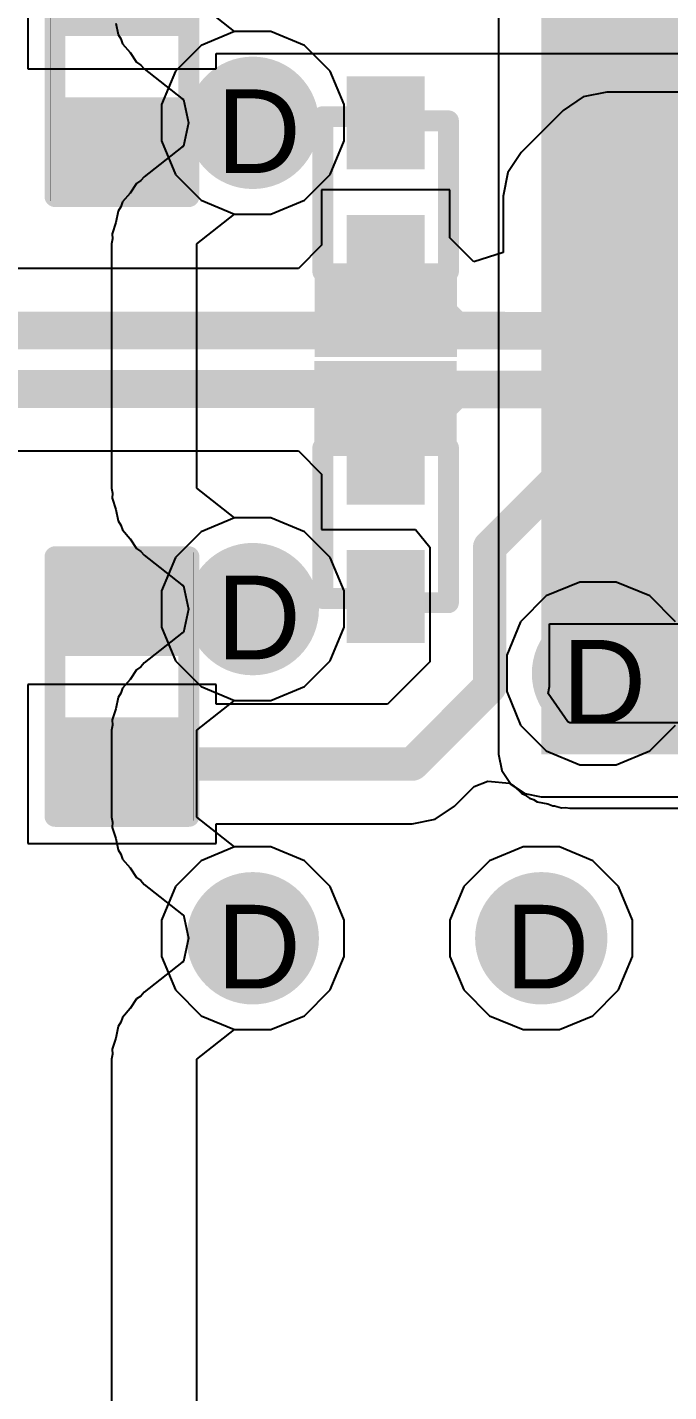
# Model space of a CAD drawing. Header units: inches. Extents: x 0 to 5032, y 0 to 5323.
# Drawn here: x 189.22 to 193.11, y 48.56 to 56.83 of the extents above; entities that cross this region are included whole.
import ezdxf

# ---------------------------------------------------------------- set-up
doc = ezdxf.new("R2010")
doc.units = ezdxf.units.IN
for name, color, linetype in [('Bottom Layer', 5, 'Continuous'), ('Bottom Solder', 6, 'Continuous'), ('Drill Drawing', 1, 'Continuous'), ('Layer 1', 16, 'Continuous'), ('Layer 2', 76, 'Continuous'), ('Top Layer', 1, 'Continuous'), ('Top Overlay', 2, 'Continuous'), ('Top Paste', 8, 'Continuous'), ('Top Solder', 216, 'Continuous'), ('Via Holes', 16, 'Continuous')]:
    doc.layers.add(name, color=color, linetype=linetype)
doc.styles.add('Arial', font='', dxfattribs={"height": 0.2})
doc.styles.get('Arial').set_extended_font_data('Arial')

# ---------------------------------------------------------------- blocks, each defined once
blk = doc.blocks.new('R___0402_413')
at = {"layer": 'Top Layer'}
for points in [[(-0.6985, -0.3175), (-0.6985, 0.3175), (-0.2413, 0.3175), (-0.2413, -0.3175)], [(0.2413, -0.3175), (0.2413, 0.3175), (0.6985, 0.3175), (0.6985, -0.3175)]]:
    blk.add_hatch(color=1, dxfattribs=at).paths.add_polyline_path(points)
at = {"layer": 'Top Paste'}
for points in [[(-0.6985, -0.3175), (-0.6985, 0.3175), (-0.2413, 0.3175), (-0.2413, -0.3175)], [(0.2413, -0.3175), (0.2413, 0.3175), (0.6985, 0.3175), (0.6985, -0.3175)]]:
    blk.add_hatch(color=8, dxfattribs=at).paths.add_polyline_path(points)
at = {"layer": 'Top Solder'}
for points in [[(-0.7535, -0.3725), (-0.7535, 0.3725), (-0.1863, 0.3725), (-0.1863, -0.3725)], [(0.1863, -0.3725), (0.1863, 0.3725), (0.7535, 0.3725), (0.7535, -0.3725)]]:
    blk.add_hatch(color=216, dxfattribs=at).paths.add_polyline_path(points)
at = {"layer": 'Top Overlay'}
for points in [[(0.7874, 0.4064, 0.127, 0.127, 0), (-0.7874, 0.4064, 0.127, 0.127, 0)], [(-0.7874, -0.4064, 0.127, 0.127, 0), (-0.7874, 0.4064, 0.127, 0.127, 0)], [(0.7874, -0.4064, 0.127, 0.127, 0), (0.7874, 0.4064, 0.127, 0.127, 0)], [(0.7874, -0.4064, 0.127, 0.127, 0), (-0.7874, -0.4064, 0.127, 0.127, 0)], [(0.8128, -0.4318, 0.00323, 0.00323, 0), (-0.8128, -0.4318, 0.00323, 0.00323, 0)]]:
    blk.add_lwpolyline(points, format="xyseb", dxfattribs=at)
for points in [[(-0.8191, 0.4064, 0.0635, 0.0635, 1), (-0.7556, 0.4064, 0.0635, 0.0635, 1)], [(-0.8191, 0.4064, 0.0635, 0.0635, 1), (-0.7556, 0.4064, 0.0635, 0.0635, 1)], [(0.7556, 0.4064, 0.0635, 0.0635, 1), (0.8191, 0.4064, 0.0635, 0.0635, 1)], [(0.7556, 0.4064, 0.0635, 0.0635, 1), (0.8191, 0.4064, 0.0635, 0.0635, 1)], [(-0.8191, -0.4064, 0.0635, 0.0635, 1), (-0.7556, -0.4064, 0.0635, 0.0635, 1)], [(-0.8191, -0.4064, 0.0635, 0.0635, 1), (-0.7556, -0.4064, 0.0635, 0.0635, 1)], [(0.7556, -0.4064, 0.0635, 0.0635, 1), (0.8191, -0.4064, 0.0635, 0.0635, 1)], [(0.7556, -0.4064, 0.0635, 0.0635, 1), (0.8191, -0.4064, 0.0635, 0.0635, 1)], [(-0.8136, -0.4318, 0.00161, 0.00161, 1), (-0.812, -0.4318, 0.00161, 0.00161, 1)], [(0.812, -0.4318, 0.00161, 0.00161, 1), (0.8136, -0.4318, 0.00161, 0.00161, 1)]]:
    blk.add_lwpolyline(points, format="xyseb", close=True, dxfattribs=at)
blk = doc.blocks.new('R___0402_414')
at = {"layer": 'Top Layer'}
for points in [[(-0.6985, -0.3175), (-0.6985, 0.3175), (-0.2413, 0.3175), (-0.2413, -0.3175)], [(0.2413, -0.3175), (0.2413, 0.3175), (0.6985, 0.3175), (0.6985, -0.3175)]]:
    blk.add_hatch(color=1, dxfattribs=at).paths.add_polyline_path(points)
at = {"layer": 'Top Paste'}
for points in [[(-0.6985, -0.3175), (-0.6985, 0.3175), (-0.2413, 0.3175), (-0.2413, -0.3175)], [(0.2413, -0.3175), (0.2413, 0.3175), (0.6985, 0.3175), (0.6985, -0.3175)]]:
    blk.add_hatch(color=8, dxfattribs=at).paths.add_polyline_path(points)
at = {"layer": 'Top Solder'}
for points in [[(-0.7535, -0.3725), (-0.7535, 0.3725), (-0.1863, 0.3725), (-0.1863, -0.3725)], [(0.1863, -0.3725), (0.1863, 0.3725), (0.7535, 0.3725), (0.7535, -0.3725)]]:
    blk.add_hatch(color=216, dxfattribs=at).paths.add_polyline_path(points)
at = {"layer": 'Top Overlay'}
for points in [[(-0.7874, 0.4064, 0.127, 0.127, 0), (0.7874, 0.4064, 0.127, 0.127, 0)], [(-0.7874, 0.4064, 0.127, 0.127, 0), (-0.7874, -0.4064, 0.127, 0.127, 0)], [(0.7874, 0.4064, 0.127, 0.127, 0), (0.7874, -0.4064, 0.127, 0.127, 0)], [(-0.7874, -0.4064, 0.127, 0.127, 0), (0.7874, -0.4064, 0.127, 0.127, 0)], [(-0.8128, -0.4318, 0.00323, 0.00323, 0), (0.8128, -0.4318, 0.00323, 0.00323, 0)]]:
    blk.add_lwpolyline(points, format="xyseb", dxfattribs=at)
for points in [[(-0.8191, 0.4064, 0.0635, 0.0635, 1), (-0.7556, 0.4064, 0.0635, 0.0635, 1)], [(-0.8191, 0.4064, 0.0635, 0.0635, 1), (-0.7556, 0.4064, 0.0635, 0.0635, 1)], [(0.7556, 0.4064, 0.0635, 0.0635, 1), (0.8191, 0.4064, 0.0635, 0.0635, 1)], [(0.7556, 0.4064, 0.0635, 0.0635, 1), (0.8191, 0.4064, 0.0635, 0.0635, 1)], [(-0.8191, -0.4064, 0.0635, 0.0635, 1), (-0.7556, -0.4064, 0.0635, 0.0635, 1)], [(-0.8191, -0.4064, 0.0635, 0.0635, 1), (-0.7556, -0.4064, 0.0635, 0.0635, 1)], [(0.7556, -0.4064, 0.0635, 0.0635, 1), (0.8191, -0.4064, 0.0635, 0.0635, 1)], [(0.7556, -0.4064, 0.0635, 0.0635, 1), (0.8191, -0.4064, 0.0635, 0.0635, 1)], [(-0.8136, -0.4318, 0.00161, 0.00161, 1), (-0.812, -0.4318, 0.00161, 0.00161, 1)], [(0.812, -0.4318, 0.00161, 0.00161, 1), (0.8136, -0.4318, 0.00161, 0.00161, 1)]]:
    blk.add_lwpolyline(points, format="xyseb", close=True, dxfattribs=at)
blk = doc.blocks.new('SOD_923__454')
at = {"layer": 'Top Layer'}
for points in [[(-0.24, -0.135), (-0.6, -0.135), (-0.6, 0.135), (-0.24, 0.135)], [(0.6, -0.135), (0.24, -0.135), (0.24, 0.135), (0.6, 0.135)]]:
    blk.add_hatch(color=1, dxfattribs=at).paths.add_polyline_path(points)
at = {"layer": 'Top Overlay'}
for points in [[(-1.0013, -0.4321), (-0.6348, -0.4321), (-0.6348, 0.4315), (-1.0013, 0.4315)], [(-1.0009, 0.1776), (-0.4314, 0.1776), (-0.4314, 0.4314), (-1.0009, 0.4314)], [(-1.0009, -0.4322), (-0.4314, -0.4322), (-0.4314, -0.178), (-1.0009, -0.178)]]:
    blk.add_hatch(color=2, dxfattribs=at).paths.add_polyline_path(points)
at = {"layer": 'Top Paste'}
for points in [[(-0.24, -0.135), (-0.6, -0.135), (-0.6, 0.135), (-0.24, 0.135)], [(0.6, -0.135), (0.24, -0.135), (0.24, 0.135), (0.6, 0.135)]]:
    blk.add_hatch(color=8, dxfattribs=at).paths.add_polyline_path(points)
at = {"layer": 'Top Solder'}
for points in [[(-0.1384, -0.2366), (-0.7016, -0.2366), (-0.7016, 0.2366), (-0.1384, 0.2366)], [(0.7016, -0.2366), (0.1384, -0.2366), (0.1384, 0.2366), (0.7016, 0.2366)]]:
    blk.add_hatch(color=216, dxfattribs=at).paths.add_polyline_path(points)
at = {"layer": 'Top Overlay'}
for points in [[(-0.4826, 0.381, 0.127, 0.127, 0), (0.4572, 0.381, 0.127, 0.127, 0)], [(0.4572, 0.381, 0.127, 0.127, 0), (0.4572, 0.2286, 0.127, 0.127, 0)], [(0.4318, -0.2286, 0.127, 0.127, 0), (0.4318, -0.381, 0.127, 0.127, 0)], [(-0.4826, -0.381, 0.127, 0.127, 0), (0.4318, -0.381, 0.127, 0.127, 0)]]:
    blk.add_lwpolyline(points, format="xyseb", dxfattribs=at)
for points in [[(-0.5143, 0.381, 0.0635, 0.0635, 1), (-0.4508, 0.381, 0.0635, 0.0635, 1)], [(0.4254, 0.381, 0.0635, 0.0635, 1), (0.4889, 0.381, 0.0635, 0.0635, 1)], [(0.4254, 0.381, 0.0635, 0.0635, 1), (0.4889, 0.381, 0.0635, 0.0635, 1)], [(0.4254, 0.2286, 0.0635, 0.0635, 1), (0.4889, 0.2286, 0.0635, 0.0635, 1)], [(0.4001, -0.2286, 0.0635, 0.0635, 1), (0.4636, -0.2286, 0.0635, 0.0635, 1)], [(-0.5143, -0.381, 0.0635, 0.0635, 1), (-0.4508, -0.381, 0.0635, 0.0635, 1)], [(0.4001, -0.381, 0.0635, 0.0635, 1), (0.4636, -0.381, 0.0635, 0.0635, 1)], [(0.4001, -0.381, 0.0635, 0.0635, 1), (0.4636, -0.381, 0.0635, 0.0635, 1)]]:
    blk.add_lwpolyline(points, format="xyseb", close=True, dxfattribs=at)
blk = doc.blocks.new('SOD_923__455')
at = {"layer": 'Top Layer'}
for points in [[(-0.24, -0.135), (-0.6, -0.135), (-0.6, 0.135), (-0.24, 0.135)], [(0.6, -0.135), (0.24, -0.135), (0.24, 0.135), (0.6, 0.135)]]:
    blk.add_hatch(color=1, dxfattribs=at).paths.add_polyline_path(points)
at = {"layer": 'Top Overlay'}
for points in [[(-1.0088, -0.4319), (-0.6351, -0.4319), (-0.6351, 0.4317), (-1.0088, 0.4317)], [(-1.0088, 0.1777), (-0.4318, 0.1777), (-0.4318, 0.4317), (-1.0088, 0.4317)], [(-1.0088, -0.4319), (-0.4318, -0.4319), (-0.4318, -0.1779), (-1.0088, -0.1779)]]:
    blk.add_hatch(color=2, dxfattribs=at).paths.add_polyline_path(points)
at = {"layer": 'Top Paste'}
for points in [[(-0.24, -0.135), (-0.6, -0.135), (-0.6, 0.135), (-0.24, 0.135)], [(0.6, -0.135), (0.24, -0.135), (0.24, 0.135), (0.6, 0.135)]]:
    blk.add_hatch(color=8, dxfattribs=at).paths.add_polyline_path(points)
at = {"layer": 'Top Solder'}
for points in [[(-0.1384, -0.2366), (-0.7016, -0.2366), (-0.7016, 0.2366), (-0.1384, 0.2366)], [(0.7016, -0.2366), (0.1384, -0.2366), (0.1384, 0.2366), (0.7016, 0.2366)]]:
    blk.add_hatch(color=216, dxfattribs=at).paths.add_polyline_path(points)
at = {"layer": 'Top Overlay'}
for points in [[(0.4572, 0.381, 0.127, 0.127, 0), (-0.4826, 0.381, 0.127, 0.127, 0)], [(0.4572, 0.2286, 0.127, 0.127, 0), (0.4572, 0.381, 0.127, 0.127, 0)], [(0.4318, -0.381, 0.127, 0.127, 0), (0.4318, -0.2286, 0.127, 0.127, 0)], [(0.4318, -0.381, 0.127, 0.127, 0), (-0.4826, -0.381, 0.127, 0.127, 0)]]:
    blk.add_lwpolyline(points, format="xyseb", dxfattribs=at)
for points in [[(-0.5143, 0.381, 0.0635, 0.0635, 1), (-0.4508, 0.381, 0.0635, 0.0635, 1)], [(0.4254, 0.381, 0.0635, 0.0635, 1), (0.4889, 0.381, 0.0635, 0.0635, 1)], [(0.4254, 0.381, 0.0635, 0.0635, 1), (0.4889, 0.381, 0.0635, 0.0635, 1)], [(0.4254, 0.2286, 0.0635, 0.0635, 1), (0.4889, 0.2286, 0.0635, 0.0635, 1)], [(0.4001, -0.2286, 0.0635, 0.0635, 1), (0.4636, -0.2286, 0.0635, 0.0635, 1)], [(-0.5143, -0.381, 0.0635, 0.0635, 1), (-0.4508, -0.381, 0.0635, 0.0635, 1)], [(0.4001, -0.381, 0.0635, 0.0635, 1), (0.4636, -0.381, 0.0635, 0.0635, 1)], [(0.4001, -0.381, 0.0635, 0.0635, 1), (0.4636, -0.381, 0.0635, 0.0635, 1)]]:
    blk.add_lwpolyline(points, format="xyseb", close=True, dxfattribs=at)

msp = doc.modelspace()

# ---------------------------------------------------------------- hatches: boundary and pattern name
at = {"layer": 'Bottom Layer'}
for points in [[(193.6285, 52.4254), (193.6285, 58.2054), (192.3361, 58.2054), (192.3361, 52.4254)], [(196.9811, 54.429), (196.9811, 56.23), (192.3361, 56.23), (192.3361, 54.429)]]:
    msp.add_hatch(color=5, dxfattribs=at).paths.add_polyline_path(points)
h = msp.add_hatch(color=5, dxfattribs=at)
edge = h.paths.add_edge_path()
edge.add_arc((190.5853, 56.2554), 0.3, 0, 360)
h = msp.add_hatch(color=5, dxfattribs=at)
edge = h.paths.add_edge_path()
edge.add_arc((190.5853, 53.3054), 0.3, 0, 360)
h = msp.add_hatch(color=5, dxfattribs=at)
edge = h.paths.add_edge_path()
edge.add_arc((192.6806, 52.9154), 0.3, 0, 360)
h = msp.add_hatch(color=5, dxfattribs=at)
edge = h.paths.add_edge_path()
edge.add_arc((190.5853, 51.3086), 0.3, 0, 360)
h = msp.add_hatch(color=5, dxfattribs=at)
edge = h.paths.add_edge_path()
edge.add_arc((192.3361, 51.3086), 0.3, 0, 360)
at = {"layer": 'Bottom Solder'}
h = msp.add_hatch(color=6, dxfattribs=at)
edge = h.paths.add_edge_path()
edge.add_arc((190.5853, 56.2554), 0.4016, 0, 360)
h = msp.add_hatch(color=6, dxfattribs=at)
edge = h.paths.add_edge_path()
edge.add_arc((190.5853, 53.3054), 0.4016, 0, 360)
h = msp.add_hatch(color=6, dxfattribs=at)
edge = h.paths.add_edge_path()
edge.add_arc((192.6806, 52.9154), 0.4016, 0, 360)
h = msp.add_hatch(color=6, dxfattribs=at)
edge = h.paths.add_edge_path()
edge.add_arc((190.5853, 51.3086), 0.4016, 0, 360)
h = msp.add_hatch(color=6, dxfattribs=at)
edge = h.paths.add_edge_path()
edge.add_arc((192.3361, 51.3086), 0.4016, 0, 360)
at = {"layer": 'Layer 1'}
h = msp.add_hatch(color=16, dxfattribs=at)
edge = h.paths.add_edge_path()
edge.add_arc((190.5853, 56.2554), 0.3, 0, 360)
h = msp.add_hatch(color=16, dxfattribs=at)
edge = h.paths.add_edge_path()
edge.add_arc((190.5853, 53.3054), 0.3, 0, 360)
h = msp.add_hatch(color=16, dxfattribs=at)
edge = h.paths.add_edge_path()
edge.add_arc((192.6806, 52.9154), 0.3, 0, 360)
h = msp.add_hatch(color=16, dxfattribs=at)
edge = h.paths.add_edge_path()
edge.add_arc((190.5853, 51.3086), 0.3, 0, 360)
h = msp.add_hatch(color=16, dxfattribs=at)
edge = h.paths.add_edge_path()
edge.add_arc((192.3361, 51.3086), 0.3, 0, 360)
at = {"layer": 'Layer 2'}
h = msp.add_hatch(color=76, dxfattribs=at)
edge = h.paths.add_edge_path()
edge.add_arc((190.5853, 56.2554), 0.3, 0, 360)
h = msp.add_hatch(color=76, dxfattribs=at)
edge = h.paths.add_edge_path()
edge.add_arc((190.5853, 53.3054), 0.3, 0, 360)
h = msp.add_hatch(color=76, dxfattribs=at)
edge = h.paths.add_edge_path()
edge.add_arc((192.6806, 52.9154), 0.3, 0, 360)
h = msp.add_hatch(color=76, dxfattribs=at)
edge = h.paths.add_edge_path()
edge.add_arc((190.5853, 51.3086), 0.3, 0, 360)
h = msp.add_hatch(color=76, dxfattribs=at)
edge = h.paths.add_edge_path()
edge.add_arc((192.3361, 51.3086), 0.3, 0, 360)
at = {"layer": 'Top Layer'}
h = msp.add_hatch(color=1, dxfattribs=at)
edge = h.paths.add_edge_path()
edge.add_arc((190.5853, 56.2554), 0.3, 0, 360)
h = msp.add_hatch(color=1, dxfattribs=at)
edge = h.paths.add_edge_path()
edge.add_arc((190.5853, 53.3054), 0.3, 0, 360)
h = msp.add_hatch(color=1, dxfattribs=at)
edge = h.paths.add_edge_path()
edge.add_arc((192.6806, 52.9154), 0.3, 0, 360)
msp.add_hatch(color=1, dxfattribs=at).paths.add_polyline_path([(194.6585, 52.6154), (194.6585, 53.2154), (192.3836, 53.2154), (192.3836, 52.6154)])
h = msp.add_hatch(color=1, dxfattribs=at)
edge = h.paths.add_edge_path()
edge.add_arc((190.5853, 51.3086), 0.3, 0, 360)
h = msp.add_hatch(color=1, dxfattribs=at)
edge = h.paths.add_edge_path()
edge.add_arc((192.3361, 51.3086), 0.3, 0, 360)
at = {"layer": 'Top Solder'}
h = msp.add_hatch(color=216, dxfattribs=at)
edge = h.paths.add_edge_path()
edge.add_arc((190.5853, 56.2554), 0.4016, 0, 360)
h = msp.add_hatch(color=216, dxfattribs=at)
edge = h.paths.add_edge_path()
edge.add_arc((190.5853, 53.3054), 0.4016, 0, 360)
h = msp.add_hatch(color=216, dxfattribs=at)
edge = h.paths.add_edge_path()
edge.add_arc((192.6806, 52.9154), 0.4016, 0, 360)
h = msp.add_hatch(color=216, dxfattribs=at)
edge = h.paths.add_edge_path()
edge.add_arc((190.5853, 51.3086), 0.4016, 0, 360)
h = msp.add_hatch(color=216, dxfattribs=at)
edge = h.paths.add_edge_path()
edge.add_arc((192.3361, 51.3086), 0.4016, 0, 360)
at = {"layer": 'Via Holes'}
h = msp.add_hatch(color=7, dxfattribs=at)
edge = h.paths.add_edge_path()
edge.add_arc((190.5853, 56.2554), 0.15, 0, 360)
h = msp.add_hatch(color=7, dxfattribs=at)
edge = h.paths.add_edge_path()
edge.add_arc((190.5853, 53.3054), 0.15, 0, 360)
h = msp.add_hatch(color=7, dxfattribs=at)
edge = h.paths.add_edge_path()
edge.add_arc((192.6806, 52.9154), 0.15, 0, 360)
h = msp.add_hatch(color=7, dxfattribs=at)
edge = h.paths.add_edge_path()
edge.add_arc((190.5853, 51.3086), 0.15, 0, 360)
h = msp.add_hatch(color=7, dxfattribs=at)
edge = h.paths.add_edge_path()
edge.add_arc((192.3361, 51.3086), 0.15, 0, 360)

# ---------------------------------------------------------------- linework, layer by layer
at = {"layer": 'Bottom Layer'}
for p, q in [((192.0771, 58.2054), (192.0771, 56.23)), ((192.0771, 56.23), (192.0771, 54.429)), ((192.0771, 54.429), (192.0771, 52.4254)), ((192.0771, 52.4254), (192.0969, 52.3263)), ((192.0969, 52.3263), (192.153, 52.2423)), ((192.153, 52.2423), (192.237, 52.1861)), ((192.237, 52.1861), (192.3361, 52.1664)), ((192.3361, 52.1664), (193.6285, 52.1664))]:
    msp.add_line(p, q, dxfattribs=at)
at = {"layer": 'Layer 1'}
for p, q in [((190.4751, 56.8094), (190.246, 56.9894)), ((189.7537, 56.8606), (189.7675, 56.7912)), ((189.7675, 56.7912), (189.7848, 56.7653)), ((190.6955, 56.8094), (190.4751, 56.8094)), ((190.8991, 56.7251), (190.6955, 56.8094)), ((189.7848, 56.7653), (189.7945, 56.7356)), ((189.7945, 56.7356), (189.8405, 56.682)), ((191.055, 56.5692), (190.8991, 56.7251)), ((189.8405, 56.682), (189.8798, 56.6232)), ((189.8798, 56.6232), (189.9057, 56.6059)), ((189.9057, 56.6059), (189.926, 56.5822)), ((189.926, 56.5822), (190.1551, 56.4021)), ((191.1393, 56.3656), (191.055, 56.5692)), ((190.1551, 56.4021), (190.1652, 56.397)), ((190.1652, 56.397), (190.1944, 56.2554)), ((191.1393, 56.1452), (191.1393, 56.3656)), ((190.1944, 56.2554), (190.1652, 56.1138)), ((191.055, 55.9416), (191.1393, 56.1452)), ((190.1551, 56.1087), (189.926, 55.9286)), ((190.1652, 56.1138), (190.1551, 56.1087)), ((189.8798, 55.8876), (189.8405, 55.8288)), ((189.9057, 55.9049), (189.8798, 55.8876)), ((189.926, 55.9286), (189.9057, 55.9049)), ((190.8991, 55.7857), (191.055, 55.9416)), ((189.8405, 55.8288), (189.7945, 55.7752)), ((189.7675, 55.7196), (189.7537, 55.6502)), ((189.7848, 55.7455), (189.7675, 55.7196)), ((189.7945, 55.7752), (189.7848, 55.7455)), ((190.6955, 55.7014), (190.8991, 55.7857)), ((189.7537, 55.6502), (189.7317, 55.583)), ((190.246, 55.5214), (190.4751, 55.7014)), ((190.4751, 55.7014), (190.6955, 55.7014)), ((189.7341, 55.552), (189.728, 55.5214)), ((189.7317, 55.583), (189.7341, 55.552)), ((189.728, 55.5214), (189.728, 54.0394)), ((190.246, 54.0394), (190.246, 55.5214)), ((189.728, 54.0394), (189.7341, 54.0088)), ((189.7341, 54.0088), (189.7317, 53.9777)), ((189.7317, 53.9777), (189.7537, 53.9106)), ((190.4751, 53.8594), (190.246, 54.0394)), ((189.7537, 53.9106), (189.7675, 53.8412)), ((189.7675, 53.8412), (189.7848, 53.8153)), ((189.7848, 53.8153), (189.7945, 53.7856)), ((190.6955, 53.8594), (190.4751, 53.8594)), ((190.8991, 53.7751), (190.6955, 53.8594)), ((189.7945, 53.7856), (189.8405, 53.732)), ((189.8405, 53.732), (189.8798, 53.6732)), ((191.055, 53.6192), (190.8991, 53.7751)), ((189.8798, 53.6732), (189.9057, 53.6559)), ((189.9057, 53.6559), (189.926, 53.6322)), ((189.926, 53.6322), (190.1551, 53.4521)), ((191.1393, 53.4156), (191.055, 53.6192)), ((190.1551, 53.4521), (190.1652, 53.447)), ((190.1652, 53.447), (190.1944, 53.3054)), ((191.1393, 53.1952), (191.1393, 53.4156)), ((192.5704, 53.4694), (192.3668, 53.3851)), ((192.7908, 53.4694), (192.5704, 53.4694)), ((192.9945, 53.3851), (192.7908, 53.4694)), ((190.1944, 53.3054), (190.1652, 53.1638)), ((192.3668, 53.3851), (192.211, 53.2292)), ((193.1503, 53.2292), (192.9945, 53.3851)), ((192.211, 53.2292), (192.1266, 53.0256)), ((190.1551, 53.1587), (189.926, 52.9786)), ((190.1652, 53.1638), (190.1551, 53.1587)), ((191.055, 52.9916), (191.1393, 53.1952)), ((189.926, 52.9786), (189.9057, 52.9549)), ((190.8991, 52.8357), (191.055, 52.9916)), ((192.1266, 53.0256), (192.1266, 52.8052)), ((189.8798, 52.9376), (189.8405, 52.8788)), ((189.9057, 52.9549), (189.8798, 52.9376)), ((189.7945, 52.8252), (189.7848, 52.7955)), ((189.8405, 52.8788), (189.7945, 52.8252)), ((190.6955, 52.7514), (190.8991, 52.8357)), ((189.7675, 52.7696), (189.7537, 52.7002)), ((189.7848, 52.7955), (189.7675, 52.7696)), ((190.246, 52.5714), (190.4751, 52.7514)), ((190.4751, 52.7514), (190.6955, 52.7514)), ((192.1266, 52.8052), (192.211, 52.6016)), ((189.7537, 52.7002), (189.7317, 52.633)), ((189.7341, 52.602), (189.728, 52.5714)), ((189.728, 52.5714), (189.728, 52.0426)), ((189.7317, 52.633), (189.7341, 52.602)), ((190.246, 52.0426), (190.246, 52.5714)), ((192.211, 52.6016), (192.3668, 52.4457)), ((192.9945, 52.4457), (193.1503, 52.6016)), ((192.3668, 52.4457), (192.5704, 52.3614)), ((192.7908, 52.3614), (192.9945, 52.4457)), ((192.5704, 52.3614), (192.7908, 52.3614)), ((189.728, 52.0426), (189.7341, 52.012)), ((189.7341, 52.012), (189.7317, 51.9809)), ((189.7317, 51.9809), (189.7537, 51.9138)), ((190.4751, 51.8626), (190.246, 52.0426)), ((189.7537, 51.9138), (189.7675, 51.8444)), ((189.7675, 51.8444), (189.7848, 51.8185)), ((189.7848, 51.8185), (189.7945, 51.7888)), ((190.6955, 51.8626), (190.4751, 51.8626)), ((190.8991, 51.7783), (190.6955, 51.8626)), ((192.2259, 51.8626), (192.0223, 51.7783)), ((192.4463, 51.8626), (192.2259, 51.8626)), ((192.6499, 51.7783), (192.4463, 51.8626)), ((189.7945, 51.7888), (189.8405, 51.7352)), ((189.8405, 51.7352), (189.8798, 51.6764)), ((191.055, 51.6224), (190.8991, 51.7783)), ((192.0223, 51.7783), (191.8665, 51.6224)), ((192.8058, 51.6224), (192.6499, 51.7783)), ((189.8798, 51.6764), (189.9057, 51.6591)), ((189.9057, 51.6591), (189.926, 51.6354)), ((189.926, 51.6354), (190.1551, 51.4553)), ((191.1393, 51.4188), (191.055, 51.6224)), ((191.8665, 51.6224), (191.7821, 51.4188)), ((192.8901, 51.4188), (192.8058, 51.6224)), ((190.1551, 51.4553), (190.1652, 51.4502)), ((190.1652, 51.4502), (190.1944, 51.3086)), ((191.1393, 51.1984), (191.1393, 51.4188)), ((191.7821, 51.4188), (191.7821, 51.1984)), ((192.8901, 51.1984), (192.8901, 51.4188)), ((190.1944, 51.3086), (190.1652, 51.167)), ((190.1551, 51.1619), (189.926, 50.9818)), ((190.1652, 51.167), (190.1551, 51.1619)), ((191.055, 50.9948), (191.1393, 51.1984)), ((191.7821, 51.1984), (191.8665, 50.9948)), ((192.8058, 50.9948), (192.8901, 51.1984)), ((190.8991, 50.8389), (191.055, 50.9948)), ((191.8665, 50.9948), (192.0223, 50.8389)), ((192.6499, 50.8389), (192.8058, 50.9948)), ((189.8798, 50.9408), (189.8405, 50.882)), ((189.9057, 50.9581), (189.8798, 50.9408)), ((189.926, 50.9818), (189.9057, 50.9581)), ((189.7945, 50.8284), (189.7848, 50.7987)), ((189.8405, 50.882), (189.7945, 50.8284)), ((190.6955, 50.7546), (190.8991, 50.8389)), ((192.0223, 50.8389), (192.2259, 50.7546)), ((192.4463, 50.7546), (192.6499, 50.8389)), ((189.7675, 50.7728), (189.7537, 50.7034)), ((189.7848, 50.7987), (189.7675, 50.7728)), ((190.246, 50.5746), (190.4751, 50.7546)), ((190.4751, 50.7546), (190.6955, 50.7546)), ((192.2259, 50.7546), (192.4463, 50.7546)), ((189.7537, 50.7034), (189.7317, 50.6362)), ((189.7341, 50.6052), (189.728, 50.5746)), ((189.728, 50.5746), (189.728, 12.2274)), ((189.7317, 50.6362), (189.7341, 50.6052)), ((190.246, 11.7094), (190.246, 50.5746))]:
    msp.add_line(p, q, dxfattribs=at)
at = {"layer": 'Layer 2'}
for p, q in [((190.4751, 56.8094), (190.2715, 56.7251)), ((190.6955, 56.8094), (190.4751, 56.8094)), ((190.8991, 56.7251), (190.6955, 56.8094)), ((190.2715, 56.7251), (190.1156, 56.5692)), ((191.055, 56.5692), (190.8991, 56.7251)), ((190.1156, 56.5692), (190.0313, 56.3656)), ((191.1393, 56.3656), (191.055, 56.5692)), ((190.0313, 56.3656), (190.0313, 56.1452)), ((191.1393, 56.1452), (191.1393, 56.3656)), ((190.0313, 56.1452), (190.1156, 55.9416)), ((191.055, 55.9416), (191.1393, 56.1452)), ((190.1156, 55.9416), (190.2715, 55.7857)), ((190.8991, 55.7857), (191.055, 55.9416)), ((190.2715, 55.7857), (190.4751, 55.7014)), ((190.6955, 55.7014), (190.8991, 55.7857)), ((190.4751, 55.7014), (190.6955, 55.7014)), ((190.4751, 53.8594), (190.2715, 53.7751)), ((190.6955, 53.8594), (190.4751, 53.8594)), ((190.8991, 53.7751), (190.6955, 53.8594)), ((190.2715, 53.7751), (190.1156, 53.6192)), ((191.055, 53.6192), (190.8991, 53.7751)), ((190.1156, 53.6192), (190.0313, 53.4156)), ((191.1393, 53.4156), (191.055, 53.6192)), ((190.0313, 53.4156), (190.0313, 53.1952)), ((191.1393, 53.1952), (191.1393, 53.4156)), ((192.5704, 53.4694), (192.3668, 53.3851)), ((192.7908, 53.4694), (192.5704, 53.4694)), ((192.9945, 53.3851), (192.7908, 53.4694)), ((192.3668, 53.3851), (192.211, 53.2292)), ((193.1503, 53.2292), (192.9945, 53.3851)), ((192.211, 53.2292), (192.1266, 53.0256)), ((190.0313, 53.1952), (190.1156, 52.9916)), ((191.055, 52.9916), (191.1393, 53.1952)), ((190.1156, 52.9916), (190.2715, 52.8357)), ((190.8991, 52.8357), (191.055, 52.9916)), ((192.1266, 53.0256), (192.1266, 52.8052)), ((190.2715, 52.8357), (190.4751, 52.7514)), ((190.6955, 52.7514), (190.8991, 52.8357)), ((190.4751, 52.7514), (190.6955, 52.7514)), ((192.1266, 52.8052), (192.211, 52.6016)), ((192.211, 52.6016), (192.3668, 52.4457)), ((192.9945, 52.4457), (193.1503, 52.6016)), ((192.3668, 52.4457), (192.5704, 52.3614)), ((192.7908, 52.3614), (192.9945, 52.4457)), ((192.5704, 52.3614), (192.7908, 52.3614)), ((190.4751, 51.8626), (190.2715, 51.7783)), ((190.6955, 51.8626), (190.4751, 51.8626)), ((190.8991, 51.7783), (190.6955, 51.8626)), ((192.2259, 51.8626), (192.0223, 51.7783)), ((192.4463, 51.8626), (192.2259, 51.8626)), ((192.6499, 51.7783), (192.4463, 51.8626)), ((190.2715, 51.7783), (190.1156, 51.6224)), ((191.055, 51.6224), (190.8991, 51.7783)), ((192.0223, 51.7783), (191.8665, 51.6224)), ((192.8058, 51.6224), (192.6499, 51.7783)), ((190.1156, 51.6224), (190.0313, 51.4188)), ((191.1393, 51.4188), (191.055, 51.6224)), ((191.8665, 51.6224), (191.7821, 51.4188)), ((192.8901, 51.4188), (192.8058, 51.6224)), ((190.0313, 51.4188), (190.0313, 51.1984)), ((191.1393, 51.1984), (191.1393, 51.4188)), ((191.7821, 51.4188), (191.7821, 51.1984)), ((192.8901, 51.1984), (192.8901, 51.4188)), ((190.0313, 51.1984), (190.1156, 50.9948)), ((191.055, 50.9948), (191.1393, 51.1984)), ((191.7821, 51.1984), (191.8665, 50.9948)), ((192.8058, 50.9948), (192.8901, 51.1984)), ((190.1156, 50.9948), (190.2715, 50.8389)), ((190.8991, 50.8389), (191.055, 50.9948)), ((191.8665, 50.9948), (192.0223, 50.8389)), ((192.6499, 50.8389), (192.8058, 50.9948)), ((190.2715, 50.8389), (190.4751, 50.7546)), ((190.6955, 50.7546), (190.8991, 50.8389)), ((192.0223, 50.8389), (192.2259, 50.7546)), ((192.4463, 50.7546), (192.6499, 50.8389)), ((190.4751, 50.7546), (190.6955, 50.7546)), ((192.2259, 50.7546), (192.4463, 50.7546))]:
    msp.add_line(p, q, dxfattribs=at)
at = {"layer": 'Top Layer'}
for p, q in [((189.22, 57.548), (189.22, 56.5828)), ((190.363, 56.5828), (190.363, 56.6769)), ((190.363, 56.6769), (193.2045, 56.6769)), ((189.22, 56.5828), (190.363, 56.5828)), ((192.5912, 56.4123), (192.4693, 56.3309)), ((192.7349, 56.4409), (192.5912, 56.4123)), ((193.2045, 56.4409), (192.7349, 56.4409)), ((192.4693, 56.3309), (192.2141, 56.0756)), ((192.2141, 56.0756), (192.1327, 55.9538)), ((192.1327, 55.9538), (192.1041, 55.8101)), ((191.7807, 55.8494), (191.0027, 55.8494)), ((191.0027, 55.8494), (191.0027, 55.5125)), ((191.7807, 55.5575), (191.7807, 55.8494)), ((192.1041, 55.8101), (192.1041, 55.4686)), ((191.9263, 55.4119), (191.7807, 55.5575)), ((191.0027, 55.5125), (190.8621, 55.3718)), ((192.1041, 55.4686), (191.9263, 55.4119)), ((190.8621, 55.3718), (186.9878, 55.3718)), ((186.685, 54.2652), (190.8621, 54.2652)), ((190.8621, 54.2652), (191.0027, 54.1245)), ((191.0027, 54.1245), (191.0027, 53.7876)), ((191.0027, 53.7876), (191.5738, 53.7876)), ((191.5738, 53.7876), (191.6609, 53.6815)), ((191.6609, 53.6815), (191.6609, 53.6815)), ((191.6609, 53.6815), (191.6609, 52.9856)), ((192.386, 52.8354), (192.386, 53.2154)), ((192.386, 53.2154), (193.2045, 53.2154)), ((191.6609, 52.9856), (191.4035, 52.7282)), ((190.363, 52.8482), (189.22, 52.8482)), ((189.22, 52.8482), (189.22, 51.883)), ((190.363, 52.7282), (190.363, 52.8482)), ((192.3777, 52.7932), (192.3861, 52.8354)), ((192.3861, 52.8354), (192.386, 52.8354)), ((191.4035, 52.7282), (190.363, 52.7282)), ((192.4969, 52.6223), (192.3777, 52.7932)), ((192.5098, 52.6154), (192.4969, 52.6223)), ((193.2045, 52.6154), (192.5098, 52.6154)), ((191.81, 52.1092), (191.9295, 52.2287)), ((191.9295, 52.2287), (192.012, 52.2614)), ((192.012, 52.2614), (192.1435, 52.2491)), ((192.1435, 52.2491), (192.1716, 52.2304)), ((192.1716, 52.2304), (192.2179, 52.1859)), ((192.2179, 52.1859), (192.2364, 52.1787)), ((192.2364, 52.1787), (192.2518, 52.166)), ((192.2518, 52.166), (192.2647, 52.1591)), ((192.2647, 52.1591), (192.2898, 52.1514)), ((192.2898, 52.1514), (192.3116, 52.1369)), ((191.6924, 52.0306), (191.81, 52.1092)), ((192.3116, 52.1369), (192.3765, 52.124)), ((192.3765, 52.124), (192.4061, 52.1124)), ((192.4061, 52.1124), (192.4169, 52.1126)), ((192.4169, 52.1126), (192.458, 52.1)), ((192.458, 52.1), (192.4841, 52.1026)), ((192.4841, 52.1026), (192.5098, 52.0974)), ((192.5098, 52.0974), (193.2045, 52.0974)), ((190.363, 51.883), (190.363, 52.003)), ((190.363, 52.003), (191.5537, 52.003)), ((191.5537, 52.003), (191.6924, 52.0306)), ((191.5537, 52.003), (191.5537, 52.003)), ((189.22, 51.883), (190.363, 51.883))]:
    msp.add_line(p, q, dxfattribs=at)
for points in [[(192.4796, 55.8101, 0.2286, 0.2286, 0), (192.7349, 56.0654, 0.2286, 0.2286, 0)], [(192.7349, 56.0654, 0.2286, 0.2286, 0), (194.0585, 56.0654, 0.2286, 0.2286, 0)], [(192.4796, 54.9932, 0.2286, 0.2286, 0), (192.4796, 55.8101, 0.2286, 0.2286, 0)], [(191.0176, 54.9963, 0.2286, 0.2286, 0), (191.371, 55.3497, 0.2286, 0.2286, 0)], [(191.371, 55.3947, 0.2286, 0.2286, 0), (191.3917, 55.4154, 0.2286, 0.2286, 0)], [(191.371, 55.3497, 0.2286, 0.2286, 0), (191.371, 55.3947, 0.2286, 0.2286, 0)], [(191.3917, 55.3704, 0.2286, 0.2286, 0), (191.4124, 55.3497, 0.2286, 0.2286, 0)], [(191.4124, 55.3497, 0.2286, 0.2286, 0), (191.4574, 55.3497, 0.2286, 0.2286, 0)], [(191.4574, 55.3497, 0.2286, 0.2286, 0), (191.8108, 54.9963, 0.2286, 0.2286, 0)], [(186.8323, 54.9963, 0.2286, 0.2286, 0), (191.0176, 54.9963, 0.2286, 0.2286, 0)], [(191.8108, 54.9963, 0.2286, 0.2286, 0), (192.0971, 54.9963, 0.2286, 0.2286, 0)], [(192.0971, 54.9963, 0.2286, 0.2286, 0), (192.1002, 54.9932, 0.2286, 0.2286, 0)], [(192.1002, 54.9932, 0.2286, 0.2286, 0), (192.4796, 54.9932, 0.2286, 0.2286, 0)], [(192.4796, 54.9932, 0.2286, 0.2286, 0), (193.2514, 54.9932, 0.2286, 0.2286, 0)], [(186.685, 54.6407, 0.2286, 0.2286, 0), (191.0176, 54.6407, 0.2286, 0.2286, 0)], [(191.0176, 54.6407, 0.2286, 0.2286, 0), (191.371, 54.2873, 0.2286, 0.2286, 0)], [(191.4574, 54.2873, 0.2286, 0.2286, 0), (191.8077, 54.6376, 0.2286, 0.2286, 0)], [(191.8077, 54.6376, 0.2286, 0.2286, 0), (193.2514, 54.6376, 0.2286, 0.2286, 0)], [(191.371, 54.2423, 0.2286, 0.2286, 0), (191.371, 54.2873, 0.2286, 0.2286, 0)], [(191.3917, 54.2666, 0.2286, 0.2286, 0), (191.4124, 54.2873, 0.2286, 0.2286, 0)], [(191.4124, 54.2873, 0.2286, 0.2286, 0), (191.4574, 54.2873, 0.2286, 0.2286, 0)], [(191.371, 54.2423, 0.2286, 0.2286, 0), (191.3917, 54.2216, 0.2286, 0.2286, 0)], [(192.0235, 53.6815, 0.2032, 0.2032, 0), (192.4074, 54.0654, 0.2032, 0.2032, 0)], [(192.4074, 54.0654, 0.2032, 0.2032, 0), (194.0585, 54.0654, 0.2032, 0.2032, 0)], [(192.0235, 52.8354, 0.2032, 0.2032, 0), (192.0235, 53.6815, 0.2032, 0.2032, 0)], [(191.5537, 52.3656, 0.2032, 0.2032, 0), (192.0235, 52.8354, 0.2032, 0.2032, 0)], [(189.7915, 52.3656, 0.2032, 0.2032, 0), (191.5537, 52.3656, 0.2032, 0.2032, 0)]]:
    msp.add_lwpolyline(points, format="xyseb", dxfattribs=at)
for points in [[(192.6777, 56.0654, 0.1143, 0.1143, 1), (192.792, 56.0654, 0.1143, 0.1143, 1)], [(192.6777, 56.0654, 0.1143, 0.1143, 1), (192.792, 56.0654, 0.1143, 0.1143, 1)], [(192.4224, 55.8101, 0.1143, 0.1143, 1), (192.5367, 55.8101, 0.1143, 0.1143, 1)], [(192.4224, 55.8101, 0.1143, 0.1143, 1), (192.5367, 55.8101, 0.1143, 0.1143, 1)], [(191.3139, 55.3947, 0.1143, 0.1143, 1), (191.4282, 55.3947, 0.1143, 0.1143, 1)], [(191.3139, 55.3947, 0.1143, 0.1143, 1), (191.4282, 55.3947, 0.1143, 0.1143, 1)], [(191.3139, 55.3497, 0.1143, 0.1143, 1), (191.4282, 55.3497, 0.1143, 0.1143, 1)], [(191.3139, 55.3497, 0.1143, 0.1143, 1), (191.4282, 55.3497, 0.1143, 0.1143, 1)], [(191.3346, 55.4154, 0.1143, 0.1143, 1), (191.4489, 55.4154, 0.1143, 0.1143, 1)], [(191.3346, 55.3704, 0.1143, 0.1143, 1), (191.4489, 55.3704, 0.1143, 0.1143, 1)], [(191.3553, 55.3497, 0.1143, 0.1143, 1), (191.4696, 55.3497, 0.1143, 0.1143, 1)], [(191.3553, 55.3497, 0.1143, 0.1143, 1), (191.4696, 55.3497, 0.1143, 0.1143, 1)], [(191.4003, 55.3497, 0.1143, 0.1143, 1), (191.5146, 55.3497, 0.1143, 0.1143, 1)], [(191.4003, 55.3497, 0.1143, 0.1143, 1), (191.5146, 55.3497, 0.1143, 0.1143, 1)], [(190.9605, 54.9963, 0.1143, 0.1143, 1), (191.0748, 54.9963, 0.1143, 0.1143, 1)], [(190.9605, 54.9963, 0.1143, 0.1143, 1), (191.0748, 54.9963, 0.1143, 0.1143, 1)], [(191.7537, 54.9963, 0.1143, 0.1143, 1), (191.868, 54.9963, 0.1143, 0.1143, 1)], [(191.7537, 54.9963, 0.1143, 0.1143, 1), (191.868, 54.9963, 0.1143, 0.1143, 1)], [(192.04, 54.9963, 0.1143, 0.1143, 1), (192.1543, 54.9963, 0.1143, 0.1143, 1)], [(192.04, 54.9963, 0.1143, 0.1143, 1), (192.1543, 54.9963, 0.1143, 0.1143, 1)], [(192.0431, 54.9932, 0.1143, 0.1143, 1), (192.1574, 54.9932, 0.1143, 0.1143, 1)], [(192.0431, 54.9932, 0.1143, 0.1143, 1), (192.1574, 54.9932, 0.1143, 0.1143, 1)], [(192.4224, 54.9932, 0.1143, 0.1143, 1), (192.5367, 54.9932, 0.1143, 0.1143, 1)], [(192.4224, 54.9932, 0.1143, 0.1143, 1), (192.5367, 54.9932, 0.1143, 0.1143, 1)], [(192.4224, 54.9932, 0.1143, 0.1143, 1), (192.5367, 54.9932, 0.1143, 0.1143, 1)], [(190.9605, 54.6407, 0.1143, 0.1143, 1), (191.0748, 54.6407, 0.1143, 0.1143, 1)], [(190.9605, 54.6407, 0.1143, 0.1143, 1), (191.0748, 54.6407, 0.1143, 0.1143, 1)], [(191.7506, 54.6376, 0.1143, 0.1143, 1), (191.8649, 54.6376, 0.1143, 0.1143, 1)], [(191.7506, 54.6376, 0.1143, 0.1143, 1), (191.8649, 54.6376, 0.1143, 0.1143, 1)], [(191.3139, 54.2873, 0.1143, 0.1143, 1), (191.4282, 54.2873, 0.1143, 0.1143, 1)], [(191.3139, 54.2873, 0.1143, 0.1143, 1), (191.4282, 54.2873, 0.1143, 0.1143, 1)], [(191.3346, 54.2666, 0.1143, 0.1143, 1), (191.4489, 54.2666, 0.1143, 0.1143, 1)], [(191.3553, 54.2873, 0.1143, 0.1143, 1), (191.4696, 54.2873, 0.1143, 0.1143, 1)], [(191.3553, 54.2873, 0.1143, 0.1143, 1), (191.4696, 54.2873, 0.1143, 0.1143, 1)], [(191.4003, 54.2873, 0.1143, 0.1143, 1), (191.5146, 54.2873, 0.1143, 0.1143, 1)], [(191.4003, 54.2873, 0.1143, 0.1143, 1), (191.5146, 54.2873, 0.1143, 0.1143, 1)], [(191.3139, 54.2423, 0.1143, 0.1143, 1), (191.4282, 54.2423, 0.1143, 0.1143, 1)], [(191.3139, 54.2423, 0.1143, 0.1143, 1), (191.4282, 54.2423, 0.1143, 0.1143, 1)], [(191.3346, 54.2216, 0.1143, 0.1143, 1), (191.4489, 54.2216, 0.1143, 0.1143, 1)], [(192.3566, 54.0654, 0.1016, 0.1016, 1), (192.4582, 54.0654, 0.1016, 0.1016, 1)], [(192.3566, 54.0654, 0.1016, 0.1016, 1), (192.4582, 54.0654, 0.1016, 0.1016, 1)], [(191.9727, 53.6815, 0.1016, 0.1016, 1), (192.0743, 53.6815, 0.1016, 0.1016, 1)], [(191.9727, 53.6815, 0.1016, 0.1016, 1), (192.0743, 53.6815, 0.1016, 0.1016, 1)], [(191.9727, 52.8354, 0.1016, 0.1016, 1), (192.0743, 52.8354, 0.1016, 0.1016, 1)], [(191.9727, 52.8354, 0.1016, 0.1016, 1), (192.0743, 52.8354, 0.1016, 0.1016, 1)], [(189.7407, 52.3656, 0.1016, 0.1016, 1), (189.8423, 52.3656, 0.1016, 0.1016, 1)], [(191.5029, 52.3656, 0.1016, 0.1016, 1), (191.6045, 52.3656, 0.1016, 0.1016, 1)], [(191.5029, 52.3656, 0.1016, 0.1016, 1), (191.6045, 52.3656, 0.1016, 0.1016, 1)]]:
    msp.add_lwpolyline(points, format="xyseb", close=True, dxfattribs=at)

# ---------------------------------------------------------------- block references
for name, p, rotation in [('R___0402_413', (189.7915, 56.5955), 270), ('SOD_923__454', (191.3917, 55.8354), 90), ('SOD_923__455', (191.3917, 53.8016), 270), ('R___0402_414', (189.7915, 52.8355), 90)]:
    msp.add_blockref(name, p, dxfattribs=dict(rotation=rotation))

# ---------------------------------------------------------------- texts
at = {"layer": 'Drill Drawing', "style": 'Arial'}
for p in [(190.3652, 55.9507), (190.3652, 53.0007), (192.4606, 52.6107), (190.3652, 51.0039), (192.116, 51.0039)]:
    msp.add_text('D', height=0.508, dxfattribs=at).set_placement(p)

doc.saveas('drawing.dxf')
